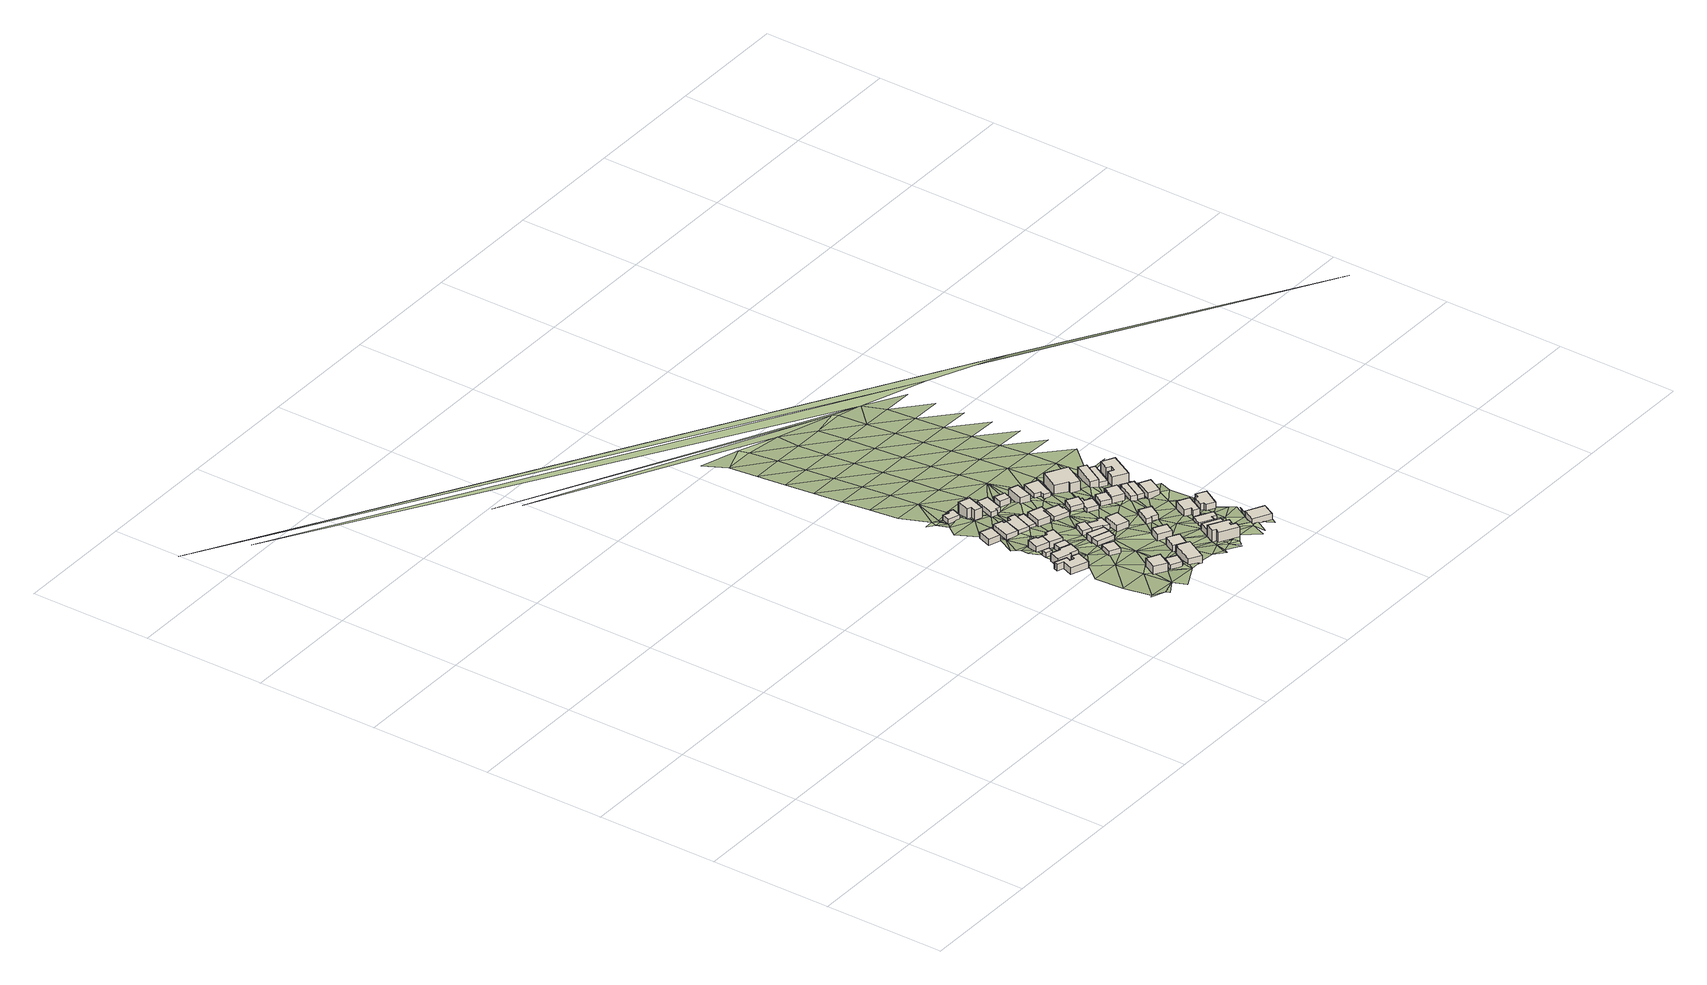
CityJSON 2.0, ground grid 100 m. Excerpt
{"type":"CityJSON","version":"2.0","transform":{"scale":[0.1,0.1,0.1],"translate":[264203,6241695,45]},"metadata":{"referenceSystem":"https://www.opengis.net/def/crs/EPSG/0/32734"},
"CityObjects":{
"building1":{"type":"Building","attributes":{"osm_address":"4 Haig Road University Estate Cape Town","osm_building":"house","osm_building:levels":"1","footprint":{"type":"Polygon"},"ground_height":80.32,"building_height":4.1,"roof_height":84.42,"plus_code":"4FRW3F62+PWV"},"geometry":[{"type":"Solid","lod":"1","boundaries":[[[[0,1,2,3]],[[1,4,5,2]],[[4,6,7,5]],[[6,8,9,7]],[[8,10,11,9]],[[10,12,13,11]],[[12,14,15,13]],[[14,16,17,15]],[[16,18,19,17]],[[18,0,3,19]],[[3,2,5,7,9,11,13,15,17,19]],[[18,16,14,12,10,8,6,4,1,0]]]]}]},
"building2":{"type":"Building","attributes":{"osm_building":"garage","osm_building:levels":"1","footprint":{"type":"Polygon"},"ground_height":78.95,"building_height":4.1,"roof_height":83.05,"plus_code":"4FRW3F62+RWP"},"geometry":[{"type":"Solid","lod":"1","boundaries":[[[[20,21,22,23]],[[21,24,25,22]],[[24,26,27,25]],[[26,20,23,27]],[[23,22,25,27]],[[26,24,21,20]]]]}]},
"building3":{"type":"Building","attributes":{"osm_address":"2 Haig Road University Estate Cape Town","osm_building":"house","osm_building:levels":"1","footprint":{"type":"Polygon"},"ground_height":80.32,"building_height":4.1,"roof_height":84.42,"plus_code":"4FRW3F62+QWX"},"geometry":[{"type":"Solid","lod":"1","boundaries":[[[[28,29,30,31]],[[29,32,33,30]],[[32,34,35,33]],[[34,36,37,35]],[[36,38,39,37]],[[38,40,41,39]],[[40,42,43,41]],[[42,28,31,43]],[[31,30,33,35,37,39,41,43]],[[42,40,38,36,34,32,29,28]]]]}]},
"building4":{"type":"Building","attributes":{"osm_address":"33 Rhodes Avenue University Estate Cape Town","osm_building":"house","osm_building:levels":"2","footprint":{"type":"Polygon"},"ground_height":80.13,"building_height":6.9,"roof_height":87.03,"plus_code":"4FRW3F63+H36"},"geometry":[{"type":"Solid","lod":"1","boundaries":[[[[44,45,46,47]],[[45,48,49,46]],[[48,50,51,49]],[[50,44,47,51]],[[47,46,49,51]],[[50,48,45,44]]]]}]},
"building5":{"type":"Building","attributes":{"osm_address":"40 Hackney Lane University Estate Cape Town","osm_building":"house","osm_building:levels":"1","footprint":{"type":"Polygon"},"ground_height":77.82,"building_height":4.1,"roof_height":81.92,"plus_code":"4FRW3F62+VXJ"},"geometry":[{"type":"Solid","lod":"1","boundaries":[[[[52,53,54,55]],[[53,56,57,54]],[[56,58,59,57]],[[58,60,61,59]],[[60,62,63,61]],[[62,52,55,63]],[[55,54,57,59,61,63]],[[62,60,58,56,53,52]]]]}]},
"building6":{"type":"Building","attributes":{"osm_address":"University Estate Cape Town","osm_building":"house","osm_building:levels":"1","footprint":{"type":"Polygon"},"ground_height":77.82,"building_height":4.1,"roof_height":81.92,"plus_code":"4FRW3F62+RXH"},"geometry":[{"type":"Solid","lod":"1","boundaries":[[[[64,65,66,67]],[[65,68,69,66]],[[68,70,71,69]],[[70,64,67,71]],[[67,66,69,71]],[[70,68,65,64]]]]}]},
"building7":{"type":"Building","attributes":{"osm_address":"43 Ritchie Street University Estate Cape Town","osm_building":"house","osm_building:levels":"1","footprint":{"type":"Polygon"},"ground_height":74.14,"building_height":4.1,"roof_height":78.24,"plus_code":"4FRW3F72+2WG"},"geometry":[{"type":"Solid","lod":"1","boundaries":[[[[72,73,74,75]],[[73,76,77,74]],[[76,78,79,77]],[[78,72,75,79]],[[75,74,77,79]],[[78,76,73,72]]]]}]},
"building8":{"type":"Building","attributes":{"osm_address":"35 Rhodes Avenue University Estate Cape Town","osm_building":"house","osm_building:levels":"1","footprint":{"type":"Polygon"},"ground_height":80.13,"building_height":4.1,"roof_height":84.23,"plus_code":"4FRW3F63+G3X"},"geometry":[{"type":"Solid","lod":"1","boundaries":[[[[80,81,82,83]],[[81,84,85,82]],[[84,86,87,85]],[[86,80,83,87]],[[83,82,85,87]],[[86,84,81,80]]]]}]},
"building9":{"type":"Building","attributes":{"osm_address":"42 Ritchie Street University Estate Cape Town","osm_building":"house","osm_building:levels":"1","footprint":{"type":"Polygon"},"ground_height":77.82,"building_height":4.1,"roof_height":81.92,"plus_code":"4FRW3F63+V2C"},"geometry":[{"type":"Solid","lod":"1","boundaries":[[[[52,62,63,55]],[[62,88,89,63]],[[88,90,91,89]],[[90,92,93,91]],[[92,94,95,93]],[[94,52,55,95]],[[55,63,89,91,93,95]],[[94,92,90,88,62,52]]]]}]},
"building10":{"type":"Building","attributes":{"osm_address":"5 Haig Road University Estate Cape Town","osm_building":"house","osm_building:levels":"1","footprint":{"type":"Polygon"},"ground_height":77.11,"building_height":4.1,"roof_height":81.21,"plus_code":"4FRW3F63+P37"},"geometry":[{"type":"Solid","lod":"1","boundaries":[[[[96,97,98,99]],[[97,100,101,98]],[[100,102,103,101]],[[102,96,99,103]],[[99,98,101,103]],[[102,100,97,96]]]]}]},
"building11":{"type":"Building","attributes":{"osm_address":"45 Ritchie Street University Estate Cape Town","osm_building":"house","osm_building:levels":"1","footprint":{"type":"Polygon"},"ground_height":73.03,"building_height":4.1,"roof_height":77.13,"plus_code":"4FRW3F72+2X5"},"geometry":[{"type":"Solid","lod":"1","boundaries":[[[[104,105,106,107]],[[105,108,109,106]],[[108,110,111,109]],[[110,112,113,111]],[[112,114,115,113]],[[114,104,107,115]],[[107,106,109,111,113,115]],[[114,112,110,108,105,104]]]]}]},
"building12":{"type":"Building","attributes":{"osm_address":"37 Rhodes Avenue University Estate Cape Town","osm_building":"house","osm_building:levels":"2","footprint":{"type":"Polygon"},"ground_height":78.95,"building_height":6.9,"roof_height":85.85,"plus_code":"4FRW3F63+G5C"},"geometry":[{"type":"Solid","lod":"1","boundaries":[[[[116,117,118,119]],[[117,120,121,118]],[[120,122,123,121]],[[122,116,119,123]],[[119,118,121,123]],[[122,120,117,116]]]]}]},
"building13":{"type":"Building","attributes":{"osm_address":"3B Haig Road University Estate Cape Town","osm_building":"house","osm_building:levels":"1","footprint":{"type":"Polygon"},"ground_height":77.11,"building_height":4.1,"roof_height":81.21,"plus_code":"4FRW3F63+Q46"},"geometry":[{"type":"Solid","lod":"1","boundaries":[[[[124,125,126,127]],[[125,128,129,126]],[[128,130,131,129]],[[130,124,127,131]],[[127,126,129,131]],[[130,128,125,124]]]]}]},
"building14":{"type":"Building","attributes":{"osm_address":"47 Ritchie Street University Estate Cape Town","osm_building":"house","osm_building:levels":"1","footprint":{"type":"Polygon"},"ground_height":73.03,"building_height":4.1,"roof_height":77.13,"plus_code":"4FRW3F63+X2W"},"geometry":[{"type":"Solid","lod":"1","boundaries":[[[[132,133,134,107]],[[133,135,136,134]],[[135,137,138,139,136]],[[137,140,141,142,139,138]],[[140,143,144,142,141]],[[143,145,146,144]],[[145,147,106,146]],[[147,132,107,106]],[[107,134,136,139,142,144,146,106]],[[147,145,143,140,137,135,133,132]]]]}]},
"building15":{"type":"Building","attributes":{"osm_address":"3A Haig Road University Estate Cape Town","osm_building":"house","osm_building:levels":"1","footprint":{"type":"Polygon"},"ground_height":77.11,"building_height":4.1,"roof_height":81.21,"plus_code":"4FRW3F63+Q4J"},"geometry":[{"type":"Solid","lod":"1","boundaries":[[[[148,149,131,127]],[[149,150,151,131]],[[150,152,153,151]],[[152,148,127,153]],[[127,131,151,153]],[[152,150,149,148]]]]}]},
"building16":{"type":"Building","attributes":{"osm_address":"20 Selbourne Road University Estate Cape Town","osm_building":"house","osm_building:levels":"1","footprint":{"type":"Polygon"},"ground_height":67.83,"building_height":4.1,"roof_height":71.93,"plus_code":"4FRW3F72+5XH"},"geometry":[{"type":"Solid","lod":"1","boundaries":[[[[154,155,156,157]],[[155,158,159,156]],[[158,160,161,159]],[[160,162,163,161]],[[162,164,165,163]],[[164,154,157,165]],[[157,156,159,161,163,165]],[[164,162,160,158,155,154]]]]}]},
"building17":{"type":"Building","attributes":{"osm_address":"47A Ritchie Street University Estate Cape Town","osm_building":"house","osm_building:levels":"1","footprint":{"type":"Polygon"},"ground_height":71.75,"building_height":4.1,"roof_height":75.85,"plus_code":"4FRW3F63+X3M"},"geometry":[{"type":"Solid","lod":"1","boundaries":[[[[137,135,166,138]],[[135,167,168,166]],[[167,169,170,168]],[[169,137,138,170]],[[138,166,168,170]],[[169,167,135,137]]]]}]},
"building18":{"type":"Building","attributes":{"osm_address":"44 Ritchie Street University Estate Cape Town","osm_building":"house","osm_building:levels":"1","footprint":{"type":"Polygon"},"ground_height":75.87,"building_height":4.1,"roof_height":79.97,"plus_code":"4FRW3F63+R4M"},"geometry":[{"type":"Solid","lod":"1","boundaries":[[[[171,172,173,174,175,176]],[[172,177,178,174,173]],[[177,179,180,178]],[[179,181,182,180]],[[181,171,176,175,182]],[[175,174,178,180,182]],[[181,179,177,172,171]]]]}]},
"building19":{"type":"Building","attributes":{"osm_address":"6 Fryde Road University Estate Cape Town","osm_building":"house","osm_building:levels":"1","footprint":{"type":"Polygon"},"ground_height":78.95,"building_height":4.1,"roof_height":83.05,"plus_code":"4FRW3F63+H6R"},"geometry":[{"type":"Solid","lod":"1","boundaries":[[[[183,184,185,186]],[[184,187,188,185]],[[187,189,190,188]],[[189,183,186,190]],[[186,185,188,190]],[[189,187,184,183]]]]}]},
"building20":{"type":"Building","attributes":{"osm_address":"22 Selbourne Road University Estate Cape Town","osm_building":"house","osm_building:levels":"2","footprint":{"type":"Polygon"},"ground_height":70.32,"building_height":6.9,"roof_height":77.22,"plus_code":"4FRW3F73+42X"},"geometry":[{"type":"Solid","lod":"1","boundaries":[[[[191,192,193,194]],[[192,195,196,193]],[[195,197,198,196]],[[197,199,200,198]],[[199,201,202,200]],[[201,191,194,202]],[[194,193,196,198,200,202]],[[201,199,197,195,192,191]]]]}]},
"building21":{"type":"Building","attributes":{"osm_address":"49 Ritchie Street University Estate Cape Town","osm_building":"house","osm_building:levels":"1","footprint":{"type":"Polygon"},"ground_height":74.23,"building_height":4.1,"roof_height":78.33,"plus_code":"4FRW3F63+X4F"},"geometry":[{"type":"Solid","lod":"1","boundaries":[[[[203,204,205,206]],[[204,207,208,205]],[[207,209,210,208]],[[209,211,212,210]],[[211,213,214,212]],[[213,203,206,214]],[[206,205,208,210,212,214]],[[213,211,209,207,204,203]]]]}]},
"building22":{"type":"Building","attributes":{"osm_address":"46 Ritchie Street University Estate Cape Town","osm_building":"house","osm_building:levels":"1","footprint":{"type":"Polygon"},"ground_height":73.89,"building_height":4.1,"roof_height":77.99,"plus_code":"4FRW3F63+R57"},"geometry":[{"type":"Solid","lod":"1","boundaries":[[[[215,216,176,173]],[[216,217,218,176]],[[217,219,220,218]],[[219,221,222,220]],[[221,223,224,222]],[[223,225,226,224]],[[225,227,228,226]],[[227,215,173,228]],[[173,176,218,220,222,224,226,228]],[[227,225,223,221,219,217,216,215]]]]}]},
"building23":{"type":"Building","attributes":{"osm_address":"4 Fryde Road University Estate Cape Town","osm_building":"house","osm_building:levels":"1","footprint":{"type":"Polygon"},"ground_height":76.73,"building_height":4.1,"roof_height":80.83,"plus_code":"4FRW3F63+M65"},"geometry":[{"type":"Solid","lod":"1","boundaries":[[[[229,230,231,232]],[[230,233,234,231]],[[233,235,236,234]],[[235,229,232,236]],[[232,231,234,236]],[[235,233,230,229]]]]}]},
"building24":{"type":"Building","attributes":{"osm_address":"24 Selbourne Road University Estate Cape Town","osm_building":"house","osm_building:levels":"1","footprint":{"type":"Polygon"},"ground_height":69.17,"building_height":4.1,"roof_height":73.27,"plus_code":"4FRW3F73+439"},"geometry":[{"type":"Solid","lod":"1","boundaries":[[[[237,238,239,240]],[[238,241,242,239]],[[241,243,244,242]],[[243,245,246,244]],[[245,247,248,246]],[[247,237,240,248]],[[240,239,242,244,246,248]],[[247,245,243,241,238,237]]]]}]},
"building25":{"type":"Building","attributes":{"osm_address":"48 Ritchie Street University Estate Cape Town","osm_building":"house","osm_building:levels":"1","footprint":{"type":"Polygon"},"ground_height":75.32,"building_height":4.1,"roof_height":79.42,"plus_code":"4FRW3F63+Q6M"},"geometry":[{"type":"Solid","lod":"1","boundaries":[[[[249,250,251,252]],[[250,253,254,251]],[[253,255,256,254]],[[255,249,252,256]],[[252,251,254,256]],[[255,253,250,249]]]]}]},
"building26":{"type":"Building","attributes":{"osm_address":"51 Ritchie Street University Estate Cape Town","osm_building":"house","osm_building:levels":"1","footprint":{"type":"Polygon"},"ground_height":72.12,"building_height":4.1,"roof_height":76.22,"plus_code":"4FRW3F63+W5V"},"geometry":[{"type":"Solid","lod":"1","boundaries":[[[[257,258,259,260]],[[258,261,262,259]],[[261,263,264,262]],[[263,265,266,264]],[[265,267,268,266]],[[267,257,260,268]],[[260,259,262,264,266,268]],[[267,265,263,261,258,257]]]]}]},
"building27":{"type":"Building","attributes":{"osm_address":"7 Fryde Road University Estate Cape Town","osm_building":"house","osm_building:levels":"2","footprint":{"type":"Polygon"},"ground_height":80.74,"building_height":6.9,"roof_height":87.64,"plus_code":"4FRW3F63+G88"},"geometry":[{"type":"Solid","lod":"1","boundaries":[[[[269,270,271,272]],[[270,273,274,271]],[[273,275,276,274]],[[275,277,278,276]],[[277,279,280,278]],[[279,281,282,280]],[[281,283,284,282]],[[283,285,286,284]],[[285,287,288,286]],[[287,269,272,288]],[[272,271,274,276,278,280,282,284,286,288]],[[287,285,283,281,279,277,275,273,270,269]]]]}]},
"building28":{"type":"Building","attributes":{"osm_address":"26 Selbourne Road University Estate Cape Town","osm_building":"house","osm_building:levels":"1","footprint":{"type":"Polygon"},"ground_height":69.17,"building_height":4.1,"roof_height":73.27,"plus_code":"4FRW3F73+452"},"geometry":[{"type":"Solid","lod":"1","boundaries":[[[[289,290,291,292]],[[290,293,294,291]],[[293,295,296,294]],[[295,289,292,296]],[[292,291,294,296]],[[295,293,290,289]]]]}]},
"building29":{"type":"Building","attributes":{"osm_address":"5 Fryde Road University Estate Cape Town","osm_building":"house","osm_building:levels":"1","footprint":{"type":"Polygon"},"ground_height":77.99,"building_height":4.1,"roof_height":82.09,"plus_code":"4FRW3F63+G8X"},"geometry":[{"type":"Solid","lod":"1","boundaries":[[[[297,298,299,300]],[[298,301,302,299]],[[301,303,304,302]],[[303,305,306,304]],[[305,307,308,306]],[[307,297,300,308]],[[300,299,302,304,306,308]],[[307,305,303,301,298,297]]]]}]},
"building30":{"type":"Building","attributes":{"osm_address":"53 Ritchie Street University Estate Cape Town","osm_building":"house","osm_building:levels":"1","footprint":{"type":"Polygon"},"ground_height":72.12,"building_height":4.1,"roof_height":76.22,"plus_code":"4FRW3F63+W6Q"},"geometry":[{"type":"Solid","lod":"1","boundaries":[[[[309,310,311,312,313,314]],[[310,315,316,312,311]],[[315,317,318,316]],[[317,309,314,313,318]],[[313,312,316,318]],[[317,315,310,309]]]]}]},
"building31":{"type":"Building","attributes":{"osm_address":"28 Selbourne Road University Estate Cape Town","osm_building":"house","osm_building:levels":"2","footprint":{"type":"Polygon"},"ground_height":68.13,"building_height":6.9,"roof_height":75.03,"plus_code":"4FRW3F73+35H"},"geometry":[{"type":"Solid","lod":"1","boundaries":[[[[319,320,321,322]],[[320,323,324,321]],[[323,325,326,324]],[[325,319,322,326]],[[322,321,324,326]],[[325,323,320,319]]]]}]},
"building32":{"type":"Building","attributes":{"osm_address":"52 Ritchie Street University Estate Cape Town","osm_building":"house","osm_building:levels":"1","footprint":{"type":"Polygon"},"ground_height":73.43,"building_height":4.1,"roof_height":77.53,"plus_code":"4FRW3F63+P8J"},"geometry":[{"type":"Solid","lod":"1","boundaries":[[[[327,328,329,330]],[[328,331,332,329]],[[331,333,334,332]],[[333,335,336,334]],[[335,337,338,336]],[[337,327,330,338]],[[330,329,332,334,336,338]],[[337,335,333,331,328,327]]]]}]},
"building33":{"type":"Building","attributes":{"osm_address":"53B Ritchie Street University Estate Cape Town","osm_building":"house","osm_building:levels":"1","footprint":{"type":"Polygon"},"ground_height":70.16,"building_height":4.1,"roof_height":74.26,"plus_code":"4FRW3F63+W73"},"geometry":[{"type":"Solid","lod":"1","boundaries":[[[[339,340,341,314]],[[340,342,343,341]],[[342,344,345,343]],[[344,346,347,345]],[[346,348,349,347]],[[348,350,351,349]],[[350,339,314,351]],[[314,341,343,345,347,349,351]],[[350,348,346,344,342,340,339]]]]}]},
"building34":{"type":"Building","attributes":{"osm_address":"3 Fryde Road University Estate Cape Town","osm_building":"house","osm_building:levels":"1","footprint":{"type":"Polygon"},"ground_height":74.15,"building_height":4.1,"roof_height":78.25,"plus_code":"4FRW3F63+J98"},"geometry":[{"type":"Solid","lod":"1","boundaries":[[[[352,353,354,355]],[[353,356,357,354]],[[356,358,359,357]],[[358,360,361,359]],[[360,362,363,361]],[[362,352,355,363]],[[355,354,357,359,361,363]],[[362,360,358,356,353,352]]]]}]},
"building35":{"type":"Building","attributes":{"osm_address":"30 Selbourne Road University Estate Cape Town","osm_building":"house","osm_building:levels":"1","footprint":{"type":"Polygon"},"ground_height":68.13,"building_height":4.1,"roof_height":72.23,"plus_code":"4FRW3F73+377"},"geometry":[{"type":"Solid","lod":"1","boundaries":[[[[364,365,366,367]],[[365,368,369,366]],[[368,370,371,369]],[[370,372,373,371]],[[372,374,375,373]],[[374,364,367,375]],[[367,366,369,371,373,375]],[[374,372,370,368,365,364]]]]}]},
"building36":{"type":"Building","attributes":{"osm_address":"55 Ritchie Street University Estate Cape Town","osm_building":"house","osm_building:levels":"1","footprint":{"type":"Polygon"},"ground_height":70.16,"building_height":4.1,"roof_height":74.26,"plus_code":"4FRW3F63+V8M"},"geometry":[{"type":"Solid","lod":"1","boundaries":[[[[376,377,378,379]],[[377,380,381,378]],[[380,382,383,381]],[[382,376,379,383]],[[379,378,381,383]],[[382,380,377,376]]]]}]},
"building37":{"type":"Building","attributes":{"osm_address":"54 Ritchie Street University Estate Cape Town","osm_building":"house","osm_building:levels":"1","footprint":{"type":"Polygon"},"ground_height":74.15,"building_height":4.1,"roof_height":78.25,"plus_code":"4FRW3F63+MCF"},"geometry":[{"type":"Solid","lod":"1","boundaries":[[[[384,385,386,387]],[[385,388,389,386]],[[388,390,391,389]],[[390,392,393,391]],[[392,394,395,393]],[[394,384,387,395]],[[387,386,389,391,393,395]],[[394,392,390,388,385,384]]]]}]},
"building38":{"type":"Building","attributes":{"osm_address":"6 Baris Road University Estate Cape Town","osm_building":"house","osm_building:levels":"1","footprint":{"type":"Polygon"},"ground_height":77.83,"building_height":4.1,"roof_height":81.93,"plus_code":"4FRW3F63+FFW"},"geometry":[{"type":"Solid","lod":"1","boundaries":[[[[396,397,398,399]],[[397,400,401,398]],[[400,402,403,401]],[[402,396,399,403]],[[399,398,401,403]],[[402,400,397,396]]]]}]},
"building39":{"type":"Building","attributes":{"osm_address":"57 Ritchie Street University Estate Cape Town","osm_building":"house","osm_building:levels":"1","footprint":{"type":"Polygon"},"ground_height":71.85,"building_height":4.1,"roof_height":75.95,"plus_code":"4FRW3F63+V9C"},"geometry":[{"type":"Solid","lod":"1","boundaries":[[[[404,405,383,406,407,379]],[[405,408,409,406,383]],[[408,410,411,409]],[[410,412,413,411]],[[412,404,379,407,413]],[[407,406,409,411,413]],[[412,410,408,405,404]]]]}]},
"building40":{"type":"Building","attributes":{"osm_address":"32 Selbourne Road University Estate Cape Town","osm_building":"house","osm_building:levels":"2","footprint":{"type":"Polygon"},"ground_height":68.57,"building_height":6.9,"roof_height":75.47,"plus_code":"4FRW3F73+28H"},"geometry":[{"type":"Solid","lod":"1","boundaries":[[[[414,415,416,417]],[[415,418,419,416]],[[418,420,421,419]],[[420,422,423,421]],[[422,424,425,423]],[[424,414,417,425]],[[417,416,419,421,423,425]],[[424,422,420,418,415,414]]]]}]},
"building41":{"type":"Building","attributes":{"osm_address":"59 Ritchie Street University Estate Cape Town","osm_building":"house","osm_building:levels":"1","footprint":{"type":"Polygon"},"ground_height":70.13,"building_height":4.1,"roof_height":74.23,"plus_code":"4FRW3F63+VC2"},"geometry":[{"type":"Solid","lod":"1","boundaries":[[[[426,427,428,429]],[[427,430,431,428]],[[430,432,433,431]],[[432,426,429,433]],[[429,428,431,433]],[[432,430,427,426]]]]}]},
"building42":{"type":"Building","attributes":{"osm_address":"56 Ritchie Street University Estate Cape Town","osm_building":"house","osm_building:levels":"1","footprint":{"type":"Polygon"},"ground_height":74.15,"building_height":4.1,"roof_height":78.25,"plus_code":"4FRW3F63+MF7"},"geometry":[{"type":"Solid","lod":"1","boundaries":[[[[434,435,436,437]],[[435,438,439,436]],[[438,440,441,439]],[[440,442,443,441]],[[442,444,445,443]],[[444,446,447,445]],[[446,448,449,447]],[[448,434,437,449]],[[437,436,439,441,443,445,447,449]],[[448,446,444,442,440,438,435,434]]]]}]},
"building43":{"type":"Building","attributes":{"osm_address":"61 Ritchie Street University Estate Cape Town","osm_building":"house","osm_building:levels":"1","footprint":{"type":"Polygon"},"ground_height":70.13,"building_height":4.1,"roof_height":74.23,"plus_code":"4FRW3F63+RCV"},"geometry":[{"type":"Solid","lod":"1","boundaries":[[[[450,451,433,429]],[[451,452,453,433]],[[452,454,455,453]],[[454,450,429,455]],[[429,433,453,455]],[[454,452,451,450]]]]}]},
"building44":{"type":"Building","attributes":{"osm_address":"63 Ritchie Street University Estate Cape Town","osm_building":"house","osm_building:levels":"1","footprint":{"type":"Polygon"},"ground_height":70.13,"building_height":4.1,"roof_height":74.23,"plus_code":"4FRW3F63+RF6"},"geometry":[{"type":"Solid","lod":"1","boundaries":[[[[456,457,458,459]],[[457,460,461,458]],[[460,462,463,461]],[[462,456,459,463]],[[459,458,461,463]],[[462,460,457,456]]]]}]},
"building45":{"type":"Building","attributes":{"osm_address":"34B Selbourne Road University Estate Cape Town","osm_building":"house","osm_building:levels":"2","footprint":{"type":"Polygon"},"ground_height":66.84,"building_height":6.9,"roof_height":73.74,"plus_code":"4FRW3F63+XCJ"},"geometry":[{"type":"Solid","lod":"1","boundaries":[[[[464,465,466,467,468]],[[465,469,470,466]],[[469,471,472,473,470]],[[471,464,468,467,473,472]],[[467,466,470,473]],[[471,469,465,464]]]]}]},
"building46":{"type":"Building","attributes":{"osm_address":"34A Selbourne Road University Estate Cape Town","osm_building":"house","osm_building:levels":"1","footprint":{"type":"Polygon"},"ground_height":66.84,"building_height":4.1,"roof_height":70.94,"plus_code":"4FRW3F63+XCG"},"geometry":[{"type":"Solid","lod":"1","boundaries":[[[[464,471,472,468]],[[471,474,475,472]],[[474,476,477,475]],[[476,464,468,477]],[[468,472,475,477]],[[476,474,471,464]]]]}]},
"building47":{"type":"Building","attributes":{"osm_address":"36 Selbourne Road University Estate Cape Town","osm_building":"house","osm_building:levels":"2","footprint":{"type":"Polygon"},"ground_height":68.33,"building_height":6.9,"roof_height":75.23,"plus_code":"4FRW3F63+WFP"},"geometry":[{"type":"Solid","lod":"1","boundaries":[[[[478,479,480,481]],[[479,482,483,480]],[[482,484,485,483]],[[484,486,487,485]],[[486,488,489,487]],[[488,490,491,489]],[[490,492,493,491]],[[492,478,481,493]],[[481,480,483,485,487,489,491,493]],[[492,490,488,486,484,482,479,478]]]]}]},
"terrain1":{"type":"TINRelief","geometry":[{"type":"CompositeSurface","lod":"1","boundaries":[[[494,495,496]],[[497,494,496]],[[498,499,494]],[[496,500,497]],[[497,498,494]],[[501,499,502]],[[503,504,505]],[[499,498,502]],[[505,506,503]],[[507,504,508]],[[506,501,502]],[[509,508,504]],[[509,504,503]],[[510,498,497]],[[508,32,511]],[[512,511,32]],[[513,514,497]],[[508,509,515]],[[1,503,506]],[[1,509,503]],[[24,21,512]],[[515,516,508]],[[497,44,510]],[[32,508,516]],[[20,21,24]],[[1,515,509]],[[24,512,32]],[[517,20,518]],[[498,510,519]],[[520,517,518]],[[24,26,20]],[[506,521,1]],[[502,498,519]],[[26,518,20]],[[515,522,516]],[[32,29,24]],[[514,44,497]],[[1,522,515]],[[24,29,68]],[[523,506,502]],[[24,68,26]],[[68,29,32]],[[519,510,44]],[[32,516,28]],[[524,520,525]],[[520,518,525]],[[1,521,522]],[[28,516,522]],[[526,524,114]],[[523,521,506]],[[26,527,518]],[[32,28,68]],[[65,26,68]],[[521,28,522]],[[26,65,527]],[[53,525,518]],[[44,514,86]],[[114,524,525]],[[53,518,527]],[[519,44,45]],[[84,44,86]],[[114,528,526]],[[70,68,28]],[[65,68,529]],[[530,528,531]],[[70,28,521]],[[502,519,532]],[[86,514,533]],[[70,529,68]],[[84,45,44]],[[53,56,525]],[[529,527,65]],[[502,534,523]],[[84,86,533]],[[52,53,527]],[[514,535,533]],[[97,521,523]],[[53,52,56]],[[525,56,536]],[[125,70,521]],[[532,519,45]],[[529,537,527]],[[64,529,70]],[[528,78,531]],[[532,534,502]],[[538,45,84]],[[525,536,114]],[[52,527,537]],[[114,78,528]],[[84,533,81]],[[535,514,539]],[[540,529,64]],[[56,52,92]],[[81,533,535]],[[521,97,125]],[[538,84,81]],[[537,529,540]],[[523,534,97]],[[532,45,538]],[[536,56,92]],[[92,52,537]],[[78,112,531]],[[541,531,542]],[[64,70,152]],[[535,539,81]],[[114,536,543]],[[125,124,70]],[[537,540,544]],[[108,78,114]],[[64,152,540]],[[537,544,92]],[[545,546,547]],[[541,542,548]],[[538,81,117]],[[97,534,96]],[[536,92,544]],[[114,543,108]],[[152,70,124]],[[96,125,97]],[[548,155,547]],[[96,534,532]],[[112,542,531]],[[532,538,549]],[[545,547,550]],[[112,78,108]],[[543,536,551]],[[155,550,547]],[[536,544,551]],[[179,544,540]],[[549,538,117]],[[116,81,539]],[[550,552,545]],[[540,152,179]],[[155,553,550]],[[125,128,124]],[[96,128,125]],[[155,548,554]],[[96,532,128]],[[550,553,552]],[[108,543,105]],[[110,112,108]],[[551,555,543]],[[117,81,116]],[[154,553,155]],[[556,105,543]],[[154,552,553]],[[555,556,543]],[[542,554,548]],[[110,108,105]],[[539,557,116]],[[544,558,551]],[[181,152,124]],[[532,549,187]],[[154,155,164]],[[124,128,130]],[[545,559,560]],[[110,105,561]],[[177,544,179]],[[112,110,562]],[[554,164,155]],[[563,555,551]],[[117,564,549]],[[565,128,532]],[[179,152,181]],[[105,556,561]],[[559,545,552]],[[566,552,154]],[[112,562,542]],[[154,164,162]],[[124,130,567]],[[568,560,559]],[[181,124,567]],[[117,116,564]],[[563,551,558]],[[555,137,556]],[[542,569,554]],[[558,544,570]],[[565,532,187]],[[569,542,571]],[[557,572,573]],[[177,570,544]],[[566,154,162]],[[562,110,561]],[[187,549,564]],[[556,137,561]],[[179,181,171]],[[164,554,160]],[[164,160,162]],[[177,179,171]],[[571,542,574]],[[575,569,571]],[[213,555,563]],[[116,557,576]],[[554,569,577]],[[578,573,572]],[[576,557,573]],[[137,555,213]],[[140,561,137]],[[160,566,162]],[[566,559,552]],[[574,575,571]],[[577,160,554]],[[130,128,579]],[[575,577,569]],[[574,542,562]],[[219,171,181]],[[573,578,576]],[[566,160,577]],[[171,172,177]],[[219,181,567]],[[568,580,581]],[[140,243,561]],[[558,582,563]],[[564,583,187]],[[579,567,130]],[[584,558,570]],[[270,564,116]],[[561,243,562]],[[169,140,137]],[[585,128,565]],[[586,570,177]],[[137,213,169]],[[171,219,217]],[[582,213,563]],[[575,191,577]],[[270,116,576]],[[584,582,558]],[[568,559,580]],[[128,587,579]],[[574,562,245]],[[588,576,578]],[[574,238,575]],[[565,187,589]],[[567,590,219]],[[227,172,171]],[[587,128,585]],[[140,169,591]],[[586,584,570]],[[567,579,590]],[[171,217,227]],[[583,589,187]],[[588,578,592]],[[140,591,243]],[[243,245,562]],[[591,169,213]],[[590,217,219]],[[258,177,172]],[[564,269,583]],[[191,575,238]],[[574,245,238]],[[581,593,594]],[[576,588,595]],[[596,584,586]],[[258,586,177]],[[585,565,589]],[[597,576,595]],[[269,564,270]],[[566,577,598]],[[597,270,576]],[[596,582,584]],[[243,247,245]],[[247,243,591]],[[225,172,227]],[[591,213,211]],[[211,213,582]],[[249,217,590]],[[559,566,598]],[[579,599,590]],[[249,227,217]],[[581,580,593]],[[600,601,588]],[[595,588,602]],[[270,597,603]],[[258,172,225]],[[599,579,587]],[[604,582,596]],[[595,602,597]],[[605,245,247]],[[598,577,191]],[[601,602,588]],[[238,245,605]],[[597,602,603]],[[582,604,211]],[[227,223,225]],[[596,586,263]],[[585,589,229]],[[270,603,269]],[[269,606,583]],[[227,249,223]],[[583,607,589]],[[608,594,609]],[[247,591,610]],[[258,263,586]],[[247,611,605]],[[604,596,263]],[[585,331,587]],[[255,249,590]],[[191,238,598]],[[612,225,223]],[[599,255,590]],[[606,269,603]],[[610,591,211]],[[223,249,612]],[[606,607,583]],[[225,612,258]],[[238,605,237]],[[613,603,602]],[[602,601,614]],[[580,559,615]],[[599,587,331]],[[265,211,604]],[[594,593,609]],[[616,611,247]],[[606,603,617]],[[333,585,229]],[[605,611,618]],[[249,255,612]],[[238,237,598]],[[265,604,263]],[[589,619,229]],[[618,237,605]],[[602,614,613]],[[261,263,258]],[[613,617,603]],[[247,610,616]],[[615,559,598]],[[585,333,331]],[[258,315,261]],[[612,620,258]],[[589,607,619]],[[621,608,622]],[[265,263,261]],[[616,618,611]],[[258,620,315]],[[623,610,211]],[[265,624,211]],[[606,617,625]],[[626,613,614]],[[617,613,627]],[[328,255,599]],[[593,580,628]],[[599,331,328]],[[613,626,627]],[[608,609,622]],[[261,310,265]],[[261,315,310]],[[305,607,606]],[[618,616,289]],[[255,629,612]],[[627,625,617]],[[229,337,333]],[[211,624,623]],[[337,229,619]],[[625,305,606]],[[627,626,625]],[[335,331,333]],[[616,610,623]],[[612,629,620]],[[628,580,615]],[[620,317,315]],[[607,630,619]],[[317,310,315]],[[626,614,631]],[[621,632,633]],[[625,626,634]],[[331,335,328]],[[265,310,624]],[[289,616,319]],[[335,333,337]],[[635,237,618]],[[636,631,614]],[[635,598,237]],[[625,634,305]],[[607,305,307]],[[593,637,609]],[[630,607,638]],[[317,620,629]],[[352,619,630]],[[325,616,623]],[[622,632,621]],[[626,631,634]],[[319,616,325]],[[639,633,640]],[[635,618,289]],[[317,309,310]],[[638,607,307]],[[305,634,303]],[[641,255,328]],[[624,642,623]],[[629,255,641]],[[615,598,635]],[[335,337,327]],[[629,348,317]],[[637,593,628]],[[328,335,327]],[[303,307,305]],[[619,643,337]],[[310,644,624]],[[317,348,309]],[[623,642,325]],[[645,642,624]],[[352,643,619]],[[630,646,352]],[[303,634,647]],[[635,289,319]],[[638,646,630]],[[310,309,644]],[[647,634,631]],[[319,325,648]],[[624,644,645]],[[346,348,629]],[[649,622,609]],[[645,650,642]],[[350,309,348]],[[651,307,303]],[[629,652,346]],[[632,653,633]],[[652,629,641]],[[631,654,655]],[[346,350,348]],[[638,307,651]],[[635,319,648]],[[650,645,644]],[[325,642,656]],[[628,615,657]],[[650,656,642]],[[653,640,633]],[[638,658,646]],[[352,659,643]],[[609,637,649]],[[631,655,647]],[[660,661,662]],[[327,337,385]],[[656,648,325]],[[352,646,663]],[[643,385,337]],[[664,328,327]],[[665,652,641]],[[638,651,658]],[[303,647,397]],[[346,652,377]],[[641,328,664]],[[644,666,650]],[[352,663,659]],[[309,350,667]],[[651,303,397]],[[668,350,346]],[[657,615,635]],[[665,377,652]],[[644,309,667]],[[648,656,635]],[[658,669,646]],[[670,671,672]],[[673,643,659]],[[674,632,622]],[[658,651,669]],[[663,646,669]],[[397,647,655]],[[668,346,377]],[[659,663,673]],[[364,656,650]],[[665,641,675]],[[364,650,666]],[[643,673,385]],[[666,644,667]],[[667,350,668]],[[628,676,637]],[[377,665,376]],[[649,674,622]],[[677,678,655]],[[679,673,663]],[[675,641,664]],[[655,680,397]],[[451,664,327]],[[681,655,678]],[[682,663,669]],[[376,665,675]],[[377,683,668]],[[327,385,684]],[[676,628,657]],[[683,377,376]],[[666,667,685]],[[686,679,663]],[[669,651,687]],[[686,663,682]],[[653,632,688]],[[689,385,673]],[[451,327,690]],[[673,679,689]],[[691,651,397]],[[364,666,692]],[[666,685,692]],[[693,667,668]],[[684,690,327]],[[675,664,451]],[[682,669,694]],[[635,656,695]],[[656,364,696]],[[686,682,697]],[[698,649,637]],[[685,667,693]],[[683,699,668]],[[674,688,632]],[[376,675,410]],[[686,700,679]],[[671,701,662]],[[683,376,410]],[[702,397,680]],[[694,669,687]],[[651,691,687]],[[697,682,694]],[[699,693,668]],[[684,385,689]],[[657,635,695]],[[686,697,703]],[[679,700,689]],[[640,653,661]],[[637,676,698]],[[704,675,451]],[[700,686,703]],[[696,364,692]],[[451,690,452]],[[703,697,694]],[[675,427,410]],[[656,696,695]],[[705,683,410]],[[451,452,704]],[[705,699,683]],[[684,689,706]],[[694,687,707]],[[700,706,689]],[[674,649,708]],[[675,450,427]],[[414,685,693]],[[692,685,414]],[[704,450,675]],[[452,690,704]],[[700,703,706]],[[684,709,690]],[[688,661,653]],[[710,676,657]],[[434,703,694]],[[698,708,649]],[[709,704,690]],[[692,414,696]],[[711,410,427]],[[672,712,713]],[[714,684,706]],[[699,465,693]],[[434,706,703]],[[705,410,711]],[[714,709,684]],[[710,657,695]],[[711,427,450]],[[715,450,704]],[[674,716,688]],[[693,465,414]],[[717,705,711]],[[464,699,705]],[[450,715,454]],[[709,457,704]],[[718,698,676]],[[719,705,717]],[[715,704,457]],[[708,716,674]],[[719,717,711]],[[711,450,720]],[[450,454,720]],[[699,464,465]],[[457,454,715]],[[721,695,696]],[[705,719,722]],[[710,718,676]],[[721,696,414]],[[723,709,714]],[[719,711,724]],[[722,464,705]],[[709,723,457]],[[454,457,720]],[[688,725,661]],[[724,711,720]],[[708,698,726]],[[722,719,724]],[[414,465,721]],[[716,725,688]],[[695,727,710]],[[724,728,722]],[[698,718,726]],[[720,729,724]],[[721,465,464]],[[722,476,464]],[[724,729,728]],[[479,722,728]],[[727,695,721]],[[479,476,722]],[[730,716,708]],[[718,710,731]],[[732,479,728]],[[708,726,730]],[[476,733,464]],[[710,727,731]],[[661,725,662]],[[734,725,716]],[[721,464,735]],[[726,718,736]],[[716,730,734]],[[727,721,735]],[[736,718,731]],[[730,726,737]],[[725,734,738]],[[725,738,662]],[[731,727,739]],[[737,726,736]],[[730,740,734]],[[741,736,731]],[[740,730,737]],[[738,734,671]],[[662,738,671]],[[742,737,736]],[[734,740,743]],[[734,743,671]],[[740,737,744]],[[745,743,740]],[[671,743,746]],[[712,747,713]]]}]}
},
"vertices":[
[3277,766,339],[3321,884,339],[3321,884,394],[3277,766,394],[3259,907,339],[3259,907,394],[3246,872,339],[3246,872,394],[3213,884,339],[3213,884,394],[3227,922,339],[3227,922,394],[3127,959,339],[3127,959,394],[3114,924,339],[3114,924,394],[3164,905,339],[3164,905,394],[3132,820,339],[3132,820,394],
[3219,1133,340],[3205,1094,340],[3205,1094,380],[3219,1133,380],[3259,1075,340],[3259,1075,380],[3273,1113,340],[3273,1113,380],
[3388,1000,328],[3289,1036,328],[3289,1036,394],[3388,1000,394],[3284,1021,328],[3284,1021,394],[3205,1050,328],[3205,1050,394],[3174,966,328],[3174,966,394],[3287,924,328],[3287,924,394],[3292,939,328],[3292,939,394],[3357,915,328],[3357,915,394],
[3561,272,351],[3621,381,351],[3621,381,420],[3561,272,420],[3520,436,351],[3520,436,420],[3459,327,351],[3459,327,420],
[3383,1249,307],[3343,1264,307],[3343,1264,369],[3383,1249,369],[3347,1277,307],[3347,1277,369],[3280,1302,307],[3280,1302,369],[3241,1202,307],[3241,1202,369],[3349,1163,307],[3349,1163,369],
[3438,1091,328],[3351,1121,328],[3351,1121,369],[3438,1091,369],[3329,1058,328],[3329,1058,369],[3417,1029,328],[3417,1029,369],
[3210,1678,280],[3168,1569,280],[3168,1569,332],[3210,1678,332],[3264,1534,280],[3264,1534,332],[3305,1643,280],[3305,1643,332],
[3670,219,351],[3717,300,351],[3717,300,392],[3670,219,392],[3632,350,351],[3632,350,392],[3585,268,351],[3585,268,392],
[3454,1122,307],[3454,1122,369],[3499,1236,307],[3499,1236,369],[3433,1262,307],[3433,1262,369],[3422,1234,307],[3422,1234,369],
[3639,802,321],[3553,846,321],[3553,846,362],[3639,802,362],[3505,753,321],[3505,753,362],[3592,709,321],[3592,709,362],
[3398,1475,280],[3449,1614,280],[3449,1614,321],[3398,1475,321],[3425,1622,280],[3425,1622,321],[3432,1641,280],[3432,1641,321],[3362,1667,280],[3362,1667,321],[3303,1512,280],[3303,1512,321],
[3897,317,340],[3799,370,340],[3799,370,408],[3897,317,408],[3702,192,340],[3702,192,408],[3800,139,340],[3800,139,408],
[3586,958,321],[3564,897,321],[3564,897,362],[3586,958,362],[3705,848,321],[3705,848,362],[3728,909,321],[3728,909,362],
[3398,1475,268],[3490,1441,268],[3490,1441,321],[3499,1466,268],[3499,1466,321],[3552,1607,268],[3552,1607,308],[3552,1607,321],[3556,1618,268],[3556,1618,308],[3556,1618,321],[3497,1639,268],[3497,1639,321],[3483,1602,268],[3483,1602,321],[3449,1614,268],
[3586,958,309],[3728,909,309],[3747,969,309],[3747,969,362],[3609,1022,309],[3609,1022,362],
[3314,2077,228],[3290,2014,228],[3290,2014,269],[3314,2077,269],[3385,1978,228],[3385,1978,269],[3415,2059,228],[3415,2059,269],[3370,2076,228],[3370,2076,269],[3364,2058,228],[3364,2058,269],
[3499,1466,308],[3566,1440,268],[3566,1440,308],[3618,1583,268],[3618,1583,308],
[3710,1065,309],[3742,1132,309],[3742,1132,330],[3742,1132,350],[3710,1065,350],[3710,1065,330],[3677,1164,309],[3677,1164,350],[3631,1071,309],[3631,1071,350],[3697,1039,309],[3697,1039,350],
[3910,360,317],[3967,458,317],[3967,458,380],[3910,360,380],[3874,511,317],[3874,511,380],[3817,412,317],[3817,412,380],
[3545,2007,218],[3452,2040,218],[3452,2040,322],[3545,2007,322],[3414,1933,218],[3414,1933,322],[3446,1922,218],[3446,1922,322],[3431,1880,218],[3431,1880,322],[3492,1858,218],[3492,1858,322],
[3577,1425,268],[3676,1390,268],[3676,1390,333],[3577,1425,333],[3703,1467,268],[3703,1467,333],[3719,1462,268],[3719,1462,333],[3736,1510,268],[3736,1510,333],[3621,1550,268],[3621,1550,333],
[3742,1132,289],[3710,1065,289],[3798,1017,289],[3798,1017,330],[3792,1007,289],[3792,1007,330],[3838,980,289],[3838,980,330],[3875,1082,289],[3875,1082,330],[3844,1100,289],[3844,1100,330],[3832,1082,289],[3832,1082,330],
[4044,626,304],[3938,685,304],[3938,685,358],[4044,626,358],[3892,604,304],[3892,604,358],[3998,544,304],[3998,544,358],
[3674,1942,242],[3586,1972,242],[3586,1972,283],[3674,1942,283],[3526,1802,242],[3526,1802,283],[3577,1785,242],[3577,1785,283],[3584,1804,242],[3584,1804,283],[3621,1791,242],[3621,1791,283],
[3882,1049,289],[3839,919,289],[3839,919,344],[3882,1049,344],[3937,887,289],[3937,887,344],[3980,1017,289],[3980,1017,344],
[3705,1377,271],[3828,1331,271],[3828,1331,312],[3705,1377,312],[3850,1391,271],[3850,1391,312],[3837,1396,271],[3837,1396,312],[3855,1444,271],[3855,1444,312],[3746,1485,271],[3746,1485,312],
[4119,323,330],[4080,252,330],[4080,252,426],[4119,323,426],[4107,237,330],[4107,237,426],[4088,204,330],[4088,204,426],[4236,122,330],[4236,122,426],[4263,170,330],[4263,170,426],[4225,192,330],[4225,192,426],[4233,206,330],[4233,206,426],[4247,198,330],[4247,198,426],[4270,239,330],[4270,239,426],
[3791,1875,231],[3705,1908,231],[3705,1908,283],[3791,1875,283],[3677,1839,231],[3677,1839,283],[3764,1805,231],[3764,1805,283],
[4178,420,317],[4132,334,317],[4132,334,371],[4178,420,371],[4305,243,317],[4305,243,371],[4327,286,317],[4327,286,371],[4295,303,317],[4295,303,371],[4318,346,317],[4318,346,371],
[4022,1393,271],[3930,1443,271],[3930,1443,293],[3930,1443,312],[4022,1393,312],[4022,1393,293],[3883,1358,271],[3883,1358,312],[3975,1308,271],[3975,1308,312],
[3830,1869,231],[3780,1728,231],[3780,1728,300],[3830,1869,300],[3858,1700,231],[3858,1700,300],[3908,1842,231],[3908,1842,300],
[4211,881,284],[4120,932,284],[4120,932,325],[4211,881,325],[4052,815,284],[4052,815,325],[4092,792,284],[4092,792,325],[4101,806,284],[4101,806,325],[4151,777,284],[4151,777,325],
[4022,1393,252],[3975,1308,252],[3975,1308,293],[3956,1272,252],[3956,1272,293],[4042,1227,252],[4042,1227,293],[4090,1317,252],[4090,1317,293],[4033,1347,252],[4033,1347,293],[4049,1378,252],[4049,1378,293],
[4264,551,304],[4220,470,304],[4220,470,332],[4264,551,332],[4326,412,304],[4326,412,332],[4344,445,304],[4344,445,332],[4379,426,304],[4379,426,332],[4406,474,304],[4406,474,332],
[4079,1788,220],[3974,1835,220],[3974,1835,272],[4079,1788,272],[3915,1704,220],[3915,1704,272],[3966,1681,220],[3966,1681,272],[3949,1644,220],[3949,1644,272],[4003,1620,220],[4003,1620,272],
[4213,1284,252],[4140,1327,252],[4140,1327,293],[4213,1284,293],[4089,1240,252],[4089,1240,293],[4163,1197,252],[4163,1197,293],
[4454,720,270],[4359,770,270],[4359,770,332],[4454,720,332],[4298,656,270],[4298,656,332],[4348,629,270],[4348,629,332],[4333,600,270],[4333,600,332],[4378,577,270],[4378,577,332],
[4639,188,317],[4500,262,317],[4500,262,369],[4639,188,369],[4444,159,317],[4444,159,369],[4583,85,317],[4583,85,369],
[4213,1284,233],[4163,1197,233],[4163,1197,310],[4213,1284,310],[4253,1147,233],[4253,1147,310],[4312,1259,233],[4312,1259,310],[4223,1306,233],[4223,1306,310],
[4306,1684,218],[4135,1779,218],[4135,1779,305],[4306,1684,305],[4048,1622,218],[4048,1622,305],[4148,1567,218],[4148,1567,305],[4137,1546,218],[4137,1546,305],[4208,1507,218],[4208,1507,305],
[4396,1231,233],[4351,1256,233],[4351,1256,292],[4396,1231,292],[4267,1105,233],[4267,1105,292],[4312,1080,233],[4312,1080,292],
[4594,670,277],[4517,715,277],[4517,715,332],[4594,670,332],[4497,680,277],[4497,680,332],[4478,692,277],[4478,692,332],[4429,610,277],[4429,610,332],[4453,596,277],[4453,596,332],[4446,573,277],[4446,573,332],[4513,534,277],[4513,534,332],
[4396,1231,251],[4312,1080,251],[4363,1054,251],[4363,1054,292],[4444,1202,251],[4444,1202,292],
[4466,990,238],[4532,1118,238],[4532,1118,292],[4466,990,292],[4443,1164,238],[4443,1164,292],[4379,1030,238],[4379,1030,292],
[4425,1608,218],[4364,1644,218],[4364,1644,287],[4425,1608,287],[4425,1608,259],[4260,1458,218],[4260,1458,287],[4322,1425,218],[4322,1425,259],[4322,1425,287],
[4381,1392,218],[4381,1392,259],[4484,1575,218],[4484,1575,259],
[4603,1485,218],[4501,1540,218],[4501,1540,302],[4603,1485,302],[4455,1456,218],[4455,1456,302],[4490,1437,218],[4490,1437,302],[4468,1397,218],[4468,1397,302],[4423,1421,218],[4423,1421,302],[4385,1351,218],[4385,1351,302],[4497,1290,218],[4497,1290,302],
[3175,136,398],[3156,125,398],[3274,81,398],[3406,125,388],[3406,374,366],[3156,374,378],[3296,59,388],[3156,622,364],[3406,622,350],[3246,872,353],[3213,884,353],[3132,820,353],[3277,766,353],[3164,905,353],[3227,922,353],[3259,907,353],[3459,327,366],[3174,966,353],[3205,1050,340],[3452,18,388],[3656,125,375],[3287,924,339],[3292,939,339],[3174,1223,340],[3241,1202,340],[3520,436,366],[3206,1311,318],[3406,870,339],[3357,915,339],[3505,753,339],[3181,1338,318],[3280,1302,318],[3156,1367,318],[3349,1163,328],[3264,1534,291],[3406,1118,328],[3168,1569,291],[3210,1678,291],[3656,622,335],[3670,219,375],[3592,709,335],[3702,192,375],[3406,1367,307],[3422,1234,328],[3656,374,351],[3800,139,365],[3454,1122,328],[3156,1863,264],[3406,1863,253],[3398,1475,307],[3499,1236,328],[3226,2114,238],[3156,2112,238],[3210,2065,238],[3217,1948,264],[3817,412,340],[3258,2066,238],[3490,1441,307],[3285,2093,228],[3274,2060,238],[3385,1978,253],[3499,1466,307],[3483,1602,280],[3906,125,365],[3577,1425,292],[3406,2360,204],[3156,2360,214],[3497,1639,280],[3526,1802,253],[3566,1440,292],[3910,360,340],[3892,604,317],[3406,2112,228],[3747,969,321],[3156,2608,192],[3414,1933,253],[3656,1367,292],[3431,1880,253],[3987,52,365],[3987,89,365],[3492,1858,253],[3446,1922,253],[4035,179,357],[3452,2040,228],[4004,85,365],[3839,919,303],[3406,2608,183],[3156,2856,169],[3703,1467,292],[3967,458,340],[3676,1390,292],[3938,685,317],[3705,1377,292],[3906,870,303],[4094,117,357],[3998,544,317],[3838,980,303],[3656,1615,268],[4128,22,357],[3406,2856,161],[3156,3105,145],[4107,141,357],[3719,1462,292],[4088,204,357],[3656,2112,218],[3937,887,303],[4137,39,357],[4171,76,357],[4157,125,357],[4107,237,357],[3746,1485,292],[3656,1863,242],[4132,334,330],[4178,420,330],[3156,3353,122],[3406,3105,139],[3780,1728,268],[3677,1839,242],[3906,1118,289],[4225,192,357],[4236,122,357],[3656,2360,195],[3764,1805,242],[4233,206,357],[3705,1908,242],[4157,622,304],[3956,1272,271],[3156,3601,101],[3406,3353,118],[3858,1700,253],[3906,1615,253],[4270,239,357],[4263,170,357],[4247,198,357],[3656,2608,174],[4042,1227,268],[4220,470,330],[4407,125,344],[3406,3601,98],[3156,3850,78],[4305,243,344],[3906,2112,211],[4360,3,344],[3656,2856,154],[4326,412,317],[3085,4046,57],[3378,3930,75],[4157,1118,268],[3915,1704,253],[4298,656,292],[4003,1620,253],[3949,1644,253],[4344,445,317],[4444,159,344],[3906,1863,231],[3656,3105,134],[3966,1681,253],[4407,374,317],[4089,1240,268],[3406,3850,75],[4406,17,344],[4470,130,344],[3974,1835,231],[3906,2360,190],[4379,426,317],[4333,600,292],[1954,4809,31],[3692,3806,73],[4125,3639,90],[4378,577,292],[4267,1105,268],[4163,1197,268],[4048,1622,236],[4137,1546,236],[4157,1367,252],[4406,474,317],[404,6084,29],[4356,3550,85],[4881,3352,94],[4348,629,292],[3656,3353,114],[4253,1147,268],[3906,2608,168],[4552,36,328],[4572,72,328],[4407,622,292],[4539,259,298],[4583,85,328],[4446,573,292],[4223,1306,252],[4407,870,270],[4148,1567,236],[4429,610,292],[4557,451,298],[3656,3601,94],[4454,720,292],[4379,1030,251],[4590,403,298],[4135,1779,220],[4208,1507,236],[4513,534,292],[4157,2112,204],[4157,1863,220],[4453,596,292],[3906,2856,149],[4260,1458,252],[4478,692,292],[1775,4947,43],[4599,378,298],[4497,680,292],[4407,1118,251],[4322,1425,233],[4517,715,292],[4556,502,277],[3906,3105,130],[4466,990,270],[4157,2360,186],[4385,1351,233],[5470,3059,117],[2,6440,8],[4530,949,270],[4443,1164,251],[3906,3353,111],[4381,1392,233],[4157,2608,164],[4423,1421,233],[4497,1290,233],[4407,1863,209],[4455,1456,233],[4597,1075,238],[4468,1397,233],[3906,3601,92],[4157,2856,144],[4407,2112,195],[4490,1437,233],[4548,1340,220],[4157,3105,125],[4407,2360,176],[4603,1485,220],[4657,1615,210],[4157,3353,108],[4657,1863,200],[4407,2608,156],[4407,2856,137],[4157,3601,90],[4657,2112,184],[4407,3105,120],[4657,2360,165],[4657,2608,147],[4407,3353,103],[4657,2856,131],[4657,3105,115],[4657,3353,98],[7821,1732,54]
]}
